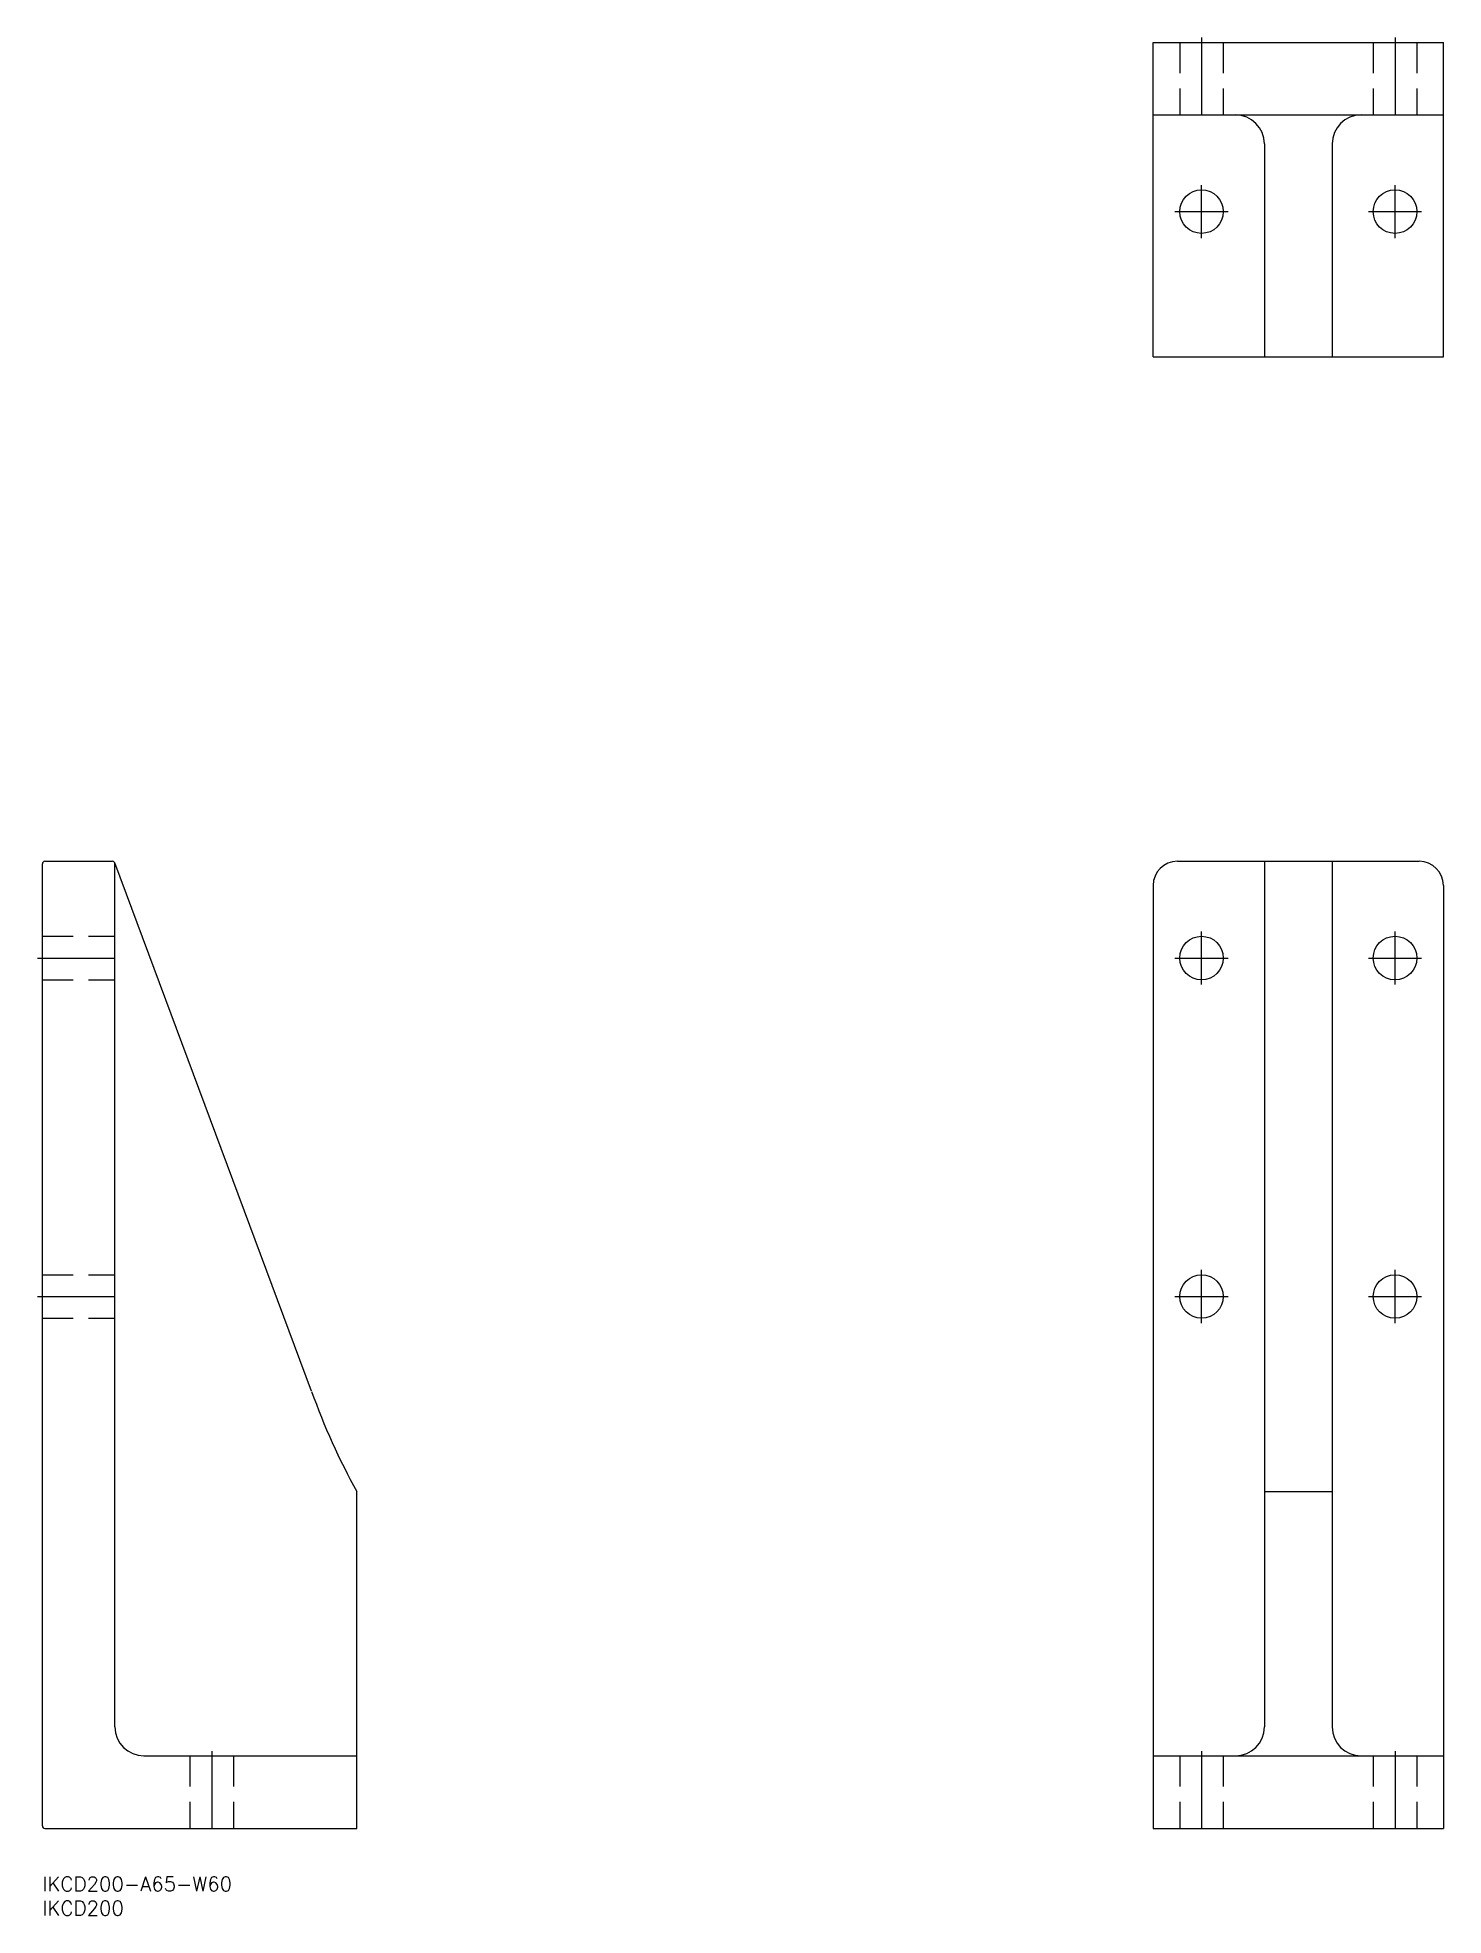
# Model space of a CAD drawing. Extents: x -1 to 290, y -8 to 380.
import ezdxf

# ---------------------------------------------------------------- set-up
doc = ezdxf.new("R2010")
doc.units = 0
doc.header["$LTSCALE"] = 0.5
doc.linetypes.add('CENTER', pattern=[50.8, 31.75, -6.35, 6.35, -6.35])
doc.linetypes.add('DASHED', pattern=[19.05, 12.7, -6.35])
doc.layers.get('0').update_dxf_attribs({"linetype": 'CONTINUOUS'})
for name, color, linetype in [('MSM_CENTER', 1, 'CENTER'), ('MSM_CONTINUOUS', 7, 'CONTINUOUS'), ('MSM_DASHED', 4, 'DASHED'), ('MSM_PART_NUMBER', 7, 'CONTINUOUS')]:
    doc.layers.add(name, color=color, linetype=linetype)
doc.styles.get("Standard").update_dxf_attribs({"font": 'txt.shx', "height": 5, "bigfont": 'bigfont.shx'})

# ---------------------------------------------------------------- blocks, each defined once
blk = doc.blocks.new('*U57')
at = {"layer": 'MSM_PART_NUMBER'}
blk.add_text('IKCD200-A65-W60', height=3, dxfattribs=at).set_placement((0, -3))
blk = doc.blocks.new('*U58')
at = {"layer": 'MSM_PART_NUMBER'}
blk.add_text('IKCD200', height=3, dxfattribs=at).set_placement((0, -8))

msp = doc.modelspace()

# ---------------------------------------------------------------- linework, layer by layer
at = {"color": 7, "linetype": 'CONTINUOUS'}
msp.add_arc((187.54, 147.35), 140, 199.6023, 208.9221, dxfattribs=at)
at = {"layer": 'MSM_CENTER'}
for p, q in [((239.62, 380.36), (239.62, 363.36)), ((279.62, 380.36), (279.62, 363.36)), ((239.62, 338.86), (239.62, 349.86)), ((279.62, 338.86), (279.62, 349.86)), ((234.12, 344.36), (245.12, 344.36)), ((274.12, 344.36), (285.12, 344.36)), ((239.62, 184.5), (239.62, 195.5)), ((279.62, 184.5), (279.62, 195.5)), ((-1, 190), (16, 190)), ((234.12, 190), (245.12, 190)), ((274.12, 190), (285.12, 190)), ((239.62, 114.5), (239.62, 125.5)), ((279.62, 114.5), (279.62, 125.5)), ((-1, 120), (16, 120)), ((234.12, 120), (245.12, 120)), ((274.12, 120), (285.12, 120)), ((35, 26), (35, 9)), ((239.62, 26), (239.62, 9)), ((279.62, 26), (279.62, 9))]:
    msp.add_line(p, q, dxfattribs=at)
at = {"layer": 'MSM_CONTINUOUS'}
for p, q in [((229.62, 379.36), (289.62, 379.36)), ((229.62, 314.36), (229.62, 379.36)), ((289.62, 314.36), (289.62, 379.36)), ((229.62, 364.36), (289.62, 364.36)), ((252.62, 358.36), (252.62, 314.36)), ((266.62, 358.36), (266.62, 314.36)), ((229.62, 314.36), (289.62, 314.36)), ((0.5, 210), (14.5, 210)), ((234.62, 210), (284.62, 210)), ((252.62, 210), (252.62, 31)), ((266.62, 210), (266.62, 31)), ((0, 10.5), (0, 209.5)), ((55.65, 100.39), (14.97, 209.67)), ((15, 31), (15, 209.5)), ((229.62, 205), (229.62, 10)), ((289.62, 205), (289.62, 10)), ((65, 10), (65, 79.65)), ((252.62, 79.65), (266.62, 79.65)), ((21, 25), (65, 25)), ((229.62, 25), (289.62, 25)), ((0.5, 10), (65, 10)), ((229.62, 10), (289.62, 10))]:
    msp.add_line(p, q, dxfattribs=at)
for centre in [(239.62, 344.36), (279.62, 344.36), (239.62, 190), (279.62, 190), (239.62, 120), (279.62, 120)]:
    msp.add_circle(centre, 4.5, dxfattribs=at)
for centre, radius, start, end in [((246.62, 358.36), 6, 0, 90), ((272.62, 358.36), 6, 90, 180), ((0.5, 209.5), 0.5, 90, 180), ((14.5, 209.5), 0.5, 0, 90), ((234.62, 205), 5, 90, 180), ((284.62, 205), 5, 0, 90), ((21, 31), 6, 180, 270), ((246.62, 31), 6, 270, 0), ((272.62, 31), 6, 180, 270), ((0.5, 10.5), 0.5, 180, 270)]:
    msp.add_arc(centre, radius, start, end, dxfattribs=at)
at = {"layer": 'MSM_DASHED'}
for p, q in [((235.12, 379.36), (235.12, 364.36)), ((244.12, 379.36), (244.12, 364.36)), ((275.12, 379.36), (275.12, 364.36)), ((284.12, 379.36), (284.12, 364.36)), ((0, 194.5), (15, 194.5)), ((0, 185.5), (15, 185.5)), ((0, 124.5), (15, 124.5)), ((0, 115.5), (15, 115.5)), ((30.5, 25), (30.5, 10)), ((39.5, 25), (39.5, 10)), ((235.12, 25), (235.12, 10)), ((244.12, 25), (244.12, 10)), ((275.12, 25), (275.12, 10)), ((284.12, 25), (284.12, 10))]:
    msp.add_line(p, q, dxfattribs=at)

# ---------------------------------------------------------------- block references
at = {"layer": 'MSM_CONTINUOUS'}
for name in ['*U57', '*U58']:
    msp.add_blockref(name, (0, 0), dxfattribs=at)

doc.saveas('drawing.dxf')
